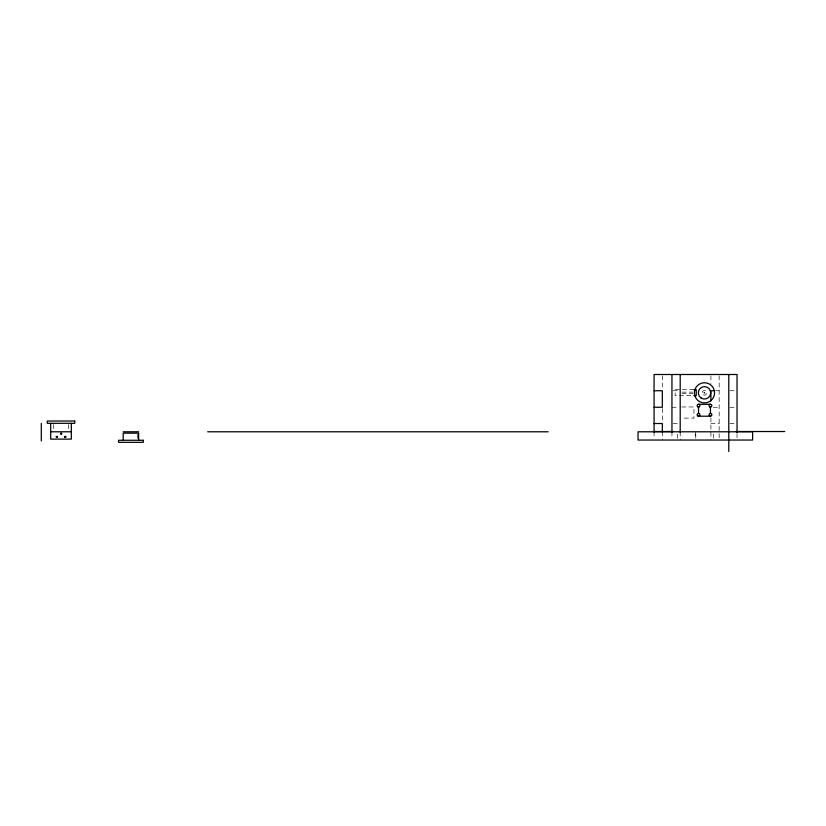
<?xml version="1.0" encoding="UTF-8"?>
<svg xmlns="http://www.w3.org/2000/svg" width="826" height="826" viewBox="0 0 826 826"><rect width="100%" height="100%" fill="white"/><g stroke="black" fill="none" stroke-linecap="round" stroke-linejoin="round"><path stroke-width="0.62" stroke-dasharray="4.13 3.1" d="M693.768 389.686L675.162 389.686L675.162 395.664L693.768 395.664M673.128 390.739L677.847 390.739M715.626 390.739L719.157 390.739M729.967 390.739L734.675 390.739M682.039 392.144L693.035 392.144M682.039 393.517L693.035 393.517M681.729 406.96L693.954 406.96L693.954 418.121L681.729 418.121M671.951 407.27L677.847 407.27M713.272 407.27L719.157 407.27M729.967 407.27L737.029 407.27M673.128 423.511L677.847 423.511M710.907 423.511L719.157 423.511M729.967 423.511L737.029 423.511M737.029 433.681L737.029 438.864M719.157 375.747L719.157 438.864M713.664 434.146L713.664 438.864M710.907 375.747L710.907 383.409M710.907 417.791L710.907 440.041M695.781 434.146L695.781 438.864M695.327 431.791L695.327 438.864M680.201 431.791L680.201 440.041M677.454 434.146L677.454 438.864M671.951 431.791L671.951 438.864M662.328 375.747L662.328 389.779M662.328 408.519L662.328 422.881M662.328 431.791L662.328 440.041M654.078 431.791L654.078 438.864M137.322 434.321L137.322 438.895M68.341 424.523L68.341 430.873M53.68 424.523L53.68 430.873M703.928 392.784C705.239 394.652 705.177 390.946 703.938 392.68M703.349 394.818A2.292 2.292 0 0 0 706.788 392.835A2.292 2.292 0 0 0 703.349 390.853A2.292 2.292 0 0 0 703.349 394.818"/><path stroke-width="1.24" d="M57.397 437.295L57.572 436.768L56.374 437.295M56.354 436.396L57.417 436.396M60.474 433.196L61.692 433.629L61.496 433.134M64.604 436.396L65.822 436.871L65.615 436.345M61.444 434.156L61.692 433.629L60.577 434.156M65.615 437.315L65.822 436.83L64.624 437.295M693.768 389.686L696.246 389.686L696.246 395.664L693.768 395.664M654.078 390.739L662.328 390.739L662.328 407.27L654.078 407.27M714.449 390.739L710.907 390.739L710.907 400.909M698.538 404.296L710.453 404.296M698.538 416.211L710.453 416.211M654.078 423.511L662.328 423.511L662.328 432.411M654.078 431.523L673.283 431.523M736.038 431.523L784.7 431.523M50.696 431.791L71.325 431.791M123.198 431.791L138.634 431.791M207.667 431.791L548.206 431.791M737.029 432.411L737.029 374.498L654.078 374.498L654.078 432.411M728.78 374.498L728.78 451.502M710.453 407.042L710.453 413.454M698.538 407.042L698.538 413.454M680.201 374.498L680.201 432.411M671.951 374.498L671.951 432.411M138.634 440.268L138.634 433.165L123.198 433.165L123.198 440.268M71.325 423.315L71.325 439.122L50.696 439.122L50.696 423.315M41.3 423.315L41.3 440.96M56.199 436.799L56.199 436.727M60.319 433.588L60.319 433.588M64.449 436.799L64.459 436.706M74.753 421.023L47.258 421.023L47.258 423.315L74.753 423.315L74.753 421.023M752.62 431.791L638.033 431.791L638.033 440.041L752.62 440.041L752.62 431.791M143.29 440.268L118.541 440.268L118.541 442.333L143.29 442.333L143.29 440.268M699.457 401.57A10.088 10.088 0 0 0 714.573 392.835A10.088 10.088 0 0 0 699.457 384.1A10.088 10.088 0 0 0 699.457 401.57M709.658 415.953A1.373 1.373 0 0 0 711.826 414.962A1.373 1.373 0 0 0 709.875 413.589A1.373 1.373 0 0 0 709.658 415.953M709.761 406.857A1.373 1.373 0 0 0 711.826 405.669A1.373 1.373 0 0 0 709.761 404.472A1.373 1.373 0 0 0 709.761 406.857M697.743 415.953A1.373 1.373 0 0 0 699.901 414.962A1.373 1.373 0 0 0 697.96 413.589A1.373 1.373 0 0 0 697.743 415.953M697.846 406.857A1.373 1.373 0 0 0 699.911 405.669A1.373 1.373 0 0 0 697.846 404.472A1.373 1.373 0 0 0 697.846 406.857M700.933 397.895A6.185 6.185 0 0 0 710.659 393.393A6.185 6.185 0 0 0 701.893 387.218A6.185 6.185 0 0 0 700.933 397.895"/></g></svg>
